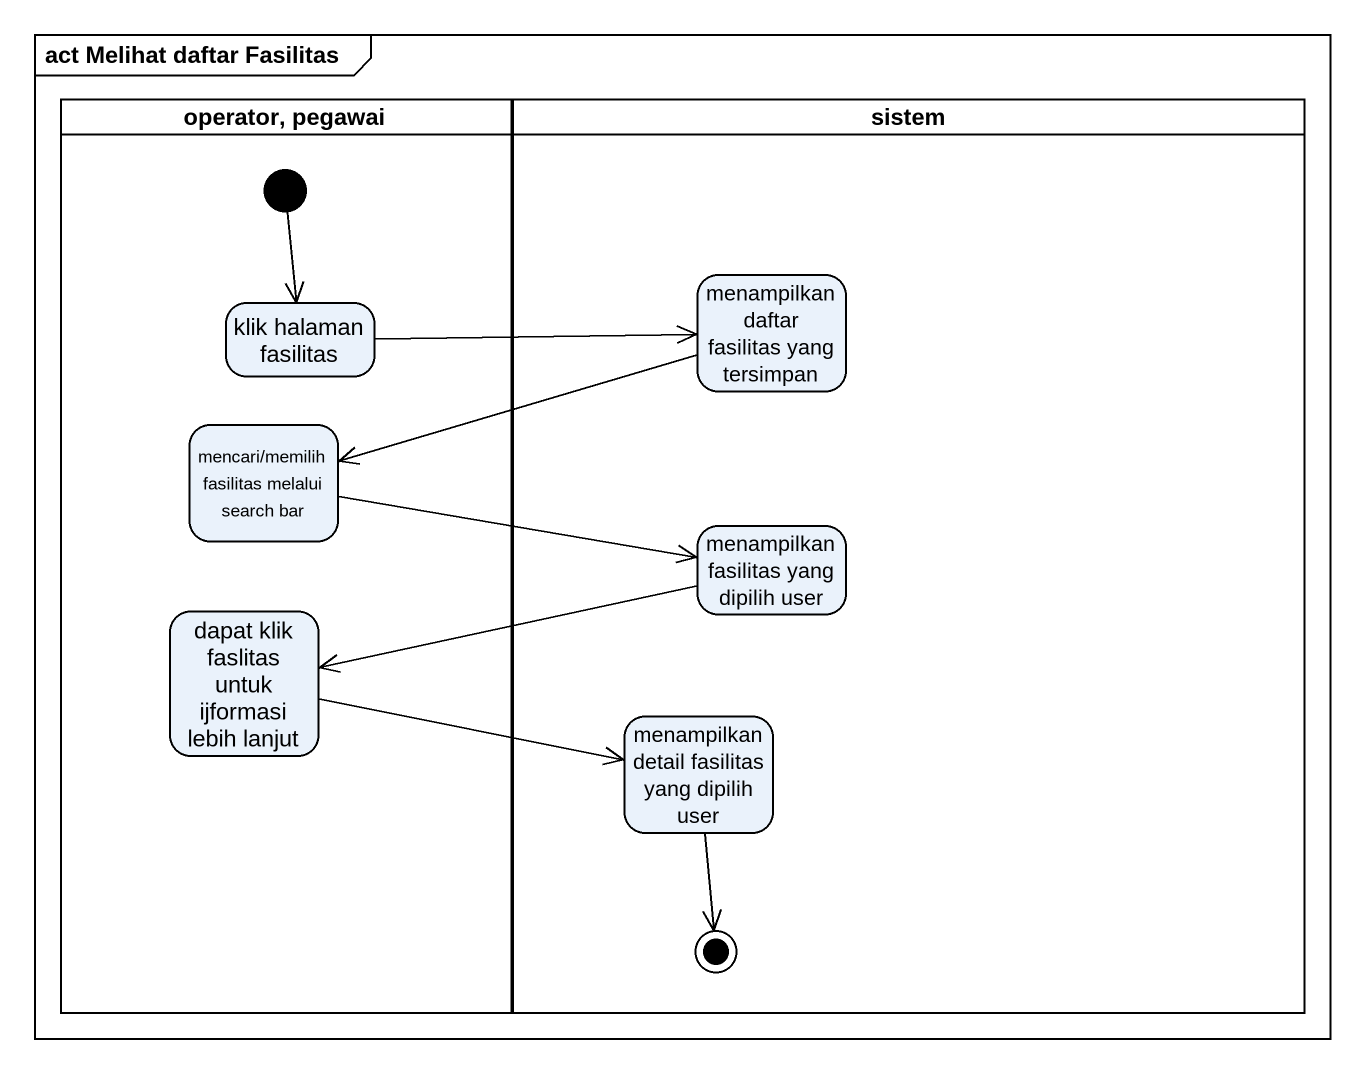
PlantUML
@startuml
mainframe act Melihat daftar Fasilitas
hide empty description
state "operator, pegawai" as operator_pegawai <<partition>> {
  state "klik halaman fasilitas" as klik_halaman_fasilitas
  state "mencari/memilih fasilitas melalui search bar" as mencari_memilih_fasilitas
  state "dapat klik faslitas untuk ijformasi lebih lanjut" as dapat_klik_faslitas_untuk
  [*] --> klik_halaman_fasilitas
}
state sistem <<partition>> {
  state "menampilkan daftar fasilitas yang tersimpan" as menampilkan_daftar
  state "menampilkan fasilitas yang dipilih user" as menampilkan_fasilitas_yang
  state "menampilkan detail fasilitas yang dipilih user" as menampilkan_detail
  menampilkan_detail --> [*]
}
klik_halaman_fasilitas -right-> menampilkan_daftar
menampilkan_daftar -left-> mencari_memilih_fasilitas
mencari_memilih_fasilitas -right-> menampilkan_fasilitas_yang
menampilkan_fasilitas_yang -left-> dapat_klik_faslitas_untuk
dapat_klik_faslitas_untuk -right-> menampilkan_detail
@enduml
